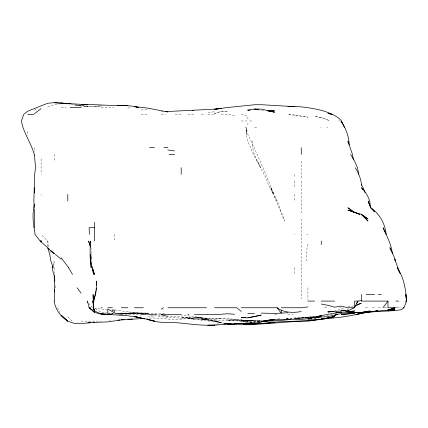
<?xml version="1.0" encoding="UTF-8"?>
<svg xmlns="http://www.w3.org/2000/svg" width="428" height="428" viewBox="0 0 428 428"><rect width="100%" height="100%" fill="white"/><g stroke="black" fill="none" stroke-linecap="round" stroke-linejoin="round"><path stroke-width="0.32" stroke-dasharray="2.14 1.6" d="M55.196 287.75L55.255 285.749M252.6 140.999C250.952 156.862 263.637 169.162 267.907 183.666C274.198 195.783 279.404 208.409 284.534 221.046L277.36 201.032L270.667 187.689L273.781 194.36C266.039 174.041 257.314 154.123 247.898 134.531L245.998 127.656L245.207 127.656M47.529 246.394L47.781 241.055L41.109 234.384M306.197 261.069L307.053 247.726L307.93 244.174M53.489 266.542L54.452 261.77L52.072 261.299M53.329 264.755L54.452 261.77M34.438 110.247L37.648 108.017M277.911 318.978L281.25 317.143M214.546 113.575L221.212 111.355L227.883 111.644L221.212 111.35L214.546 113.575L214.546 111.622L207.874 112.917M47.781 106.813L54.452 104.651L60.514 103.795M334.61 310.744L344.214 307.759M214.546 319.743L221.212 317.999M101.147 107.899L113.655 107.647M332.385 314.575L324.301 316.18M315.816 318.352L310.354 319.32M295.197 318.897L301.259 317.731L295.197 318.812M347.953 306.871L353.41 305.865M259.652 321.321L254.564 322.209L259.416 321.401M307.93 319.727L309.749 319.422M314.601 316.303C304.891 317.811 295.063 318.416 285.251 318.849M259.416 321.364L249.717 322.578M295.197 318.839L301.259 318.031L292.768 318.833M286.102 318.833L294.587 317.881L307.93 317.667L301.259 317.988L312.178 316.816L307.93 317.303L309.262 317.351M296.406 318.833L307.93 317.731L301.259 318.025L307.261 317.993M127.828 108.043L131.316 107.647M127.828 313.323L118.727 314.157L134.499 313.082L118.727 314.248M363.72 311.343L366.753 311.033M368.572 310.846L371.606 310.535M264.873 322.6L267.302 322.354M307.93 319.432L309.749 319.293M310.354 319.251L317.934 318.742M109.151 320.984L110.483 320.893M108.482 313.788L114.485 313.371L108.482 313.103M141.17 110.039L147.837 109.595M107.813 313.831L113.153 313.483M145.836 318.277C157.659 317.078 169.37 320.342 181.188 319.17C192.327 317.795 203.402 320.363 214.546 320.037L207.874 319.748C221.164 321.203 234.555 320.235 247.898 320.947L241.226 320.845L254.564 321.021L261.235 320.572L254.564 320.775L241.226 320.117L254.564 320.973L227.883 319.106L181.188 317.02L167.851 315.912M286.583 318.871L287.921 318.785M251.257 321.102L245.196 321.102L247.898 321.487L241.226 321.209L227.883 320.117L241.226 319.074L245.196 321.102L247.898 321.813L254.564 322.632M102.479 105.925L87.804 106.31L74.461 104.93L81.133 106.048L87.804 106.369L74.461 104.93M94.476 106.235L101.147 105.994L87.804 106.524L76.28 104.849M259.234 321.241L241.226 320.668L234.555 319.299L227.883 318.55L201.203 318.272M149.051 313.51L134.499 312.889L115.153 313.387L147.837 313.424L115.153 313.36L121.156 313.077L141.17 313.473L134.499 313.317L141.17 314.018M134.499 313.483L147.837 313.424M61.124 107.647L66.062 107.647M141.17 114.313L147.804 114.313M161.179 114.313L165.529 114.313M175.164 114.313L181.975 114.313M187.86 114.313L193.756 114.313M201.203 114.313L205.017 114.313M207.874 114.313L213.593 114.313M221.212 114.313L227.883 114.313L234.555 115.501M241.226 120.985L247.475 120.985M249.647 120.985L252.178 120.985M338.639 120.985L341.282 120.985M254.564 127.656L257.474 127.656M320.658 127.656L321.273 127.656M326.944 127.656L327.944 127.656M306.876 234.384L307.93 234.384M324.568 307.759L327.944 307.759M339.714 307.759L341.282 307.759M365.485 307.759L367.962 307.759M372.301 307.759L374.634 307.759M378.149 307.759L381.305 307.759M384.232 307.759L387.351 307.759M396.97 307.759L401.32 307.759M121.156 314.43L138.688 314.43L141.17 315.345M155.177 314.43L160.511 314.43M274.578 314.43L277.644 314.43M287.921 314.43L293.26 314.43M81.133 321.102L101.147 321.102M111.82 309.845L114.485 309.893M161.179 111.836L163.849 111.901M227.883 320.117L241.226 320.727L263.236 320.181M147.837 316.656L154.508 317.014M194.531 317.624L207.874 318.411L194.531 317.025L201.203 317.902L194.531 316.57L181.188 315.088M164.513 313.51L134.499 312.756L127.828 313.168L134.499 313.451L127.828 313.2L141.17 313.018L147.837 313.499M94.476 308.417L107.209 309.465M201.203 317.977L207.874 318.411M263.664 110.585L259.416 110.215M154.508 314.74L160.575 315.265M187.86 317.64L181.188 317.02L207.874 319.893L221.212 322.659L214.546 320.93L201.203 318.956L207.874 319.893M112.061 310.177L113.276 310.295M187.86 317.715L201.203 318.839L221.212 322.541L187.86 318.544L194.531 319.042L167.851 317.325L149.656 315.104M115.095 309.958L141.17 313.51M146.627 314.163L147.837 314.307M107.813 313.071L101.147 312.242L94.476 307.941M112.061 310.091L114.485 310.412M223.031 323.194L214.546 321.112M71.433 104.293L73.857 104.774M241.226 114.42L247.898 116.341L247.898 120.509M67.795 317.036L72.15 321.102M88.676 303.243L92.603 307.759M294.587 233.854L294.919 234.384M257.405 161.008L260.829 167.68L253.28 154.337L247.796 140.999L246.089 134.328L246.517 127.656L246.507 134.328L245.998 127.656M274.578 196.596L276.772 201.032M57.539 307.759L59.765 312.611M271.004 187.689L273.54 194.36M49.899 250.76L51.173 254.398M47.781 241.055L48.84 247.726M90.998 247.726L91.244 254.398M307.93 287.75L307.93 300.028M301.259 161.008L301.259 178.952M301.259 181.023L301.259 214.375M301.259 219.034L301.259 298.921M294.587 174.351L294.587 176.678M294.587 181.023L294.587 187.689M294.587 194.36L294.587 201.032M294.587 267.735L294.587 274.407M247.898 123.045L247.898 124.65M114.485 234.384L114.485 240.113M54.452 154.337L54.452 161.008M54.452 267.735L54.452 273.348M41.109 158.767L41.109 174.351M41.109 194.36L41.109 195.2M34.438 147.671L34.438 152.336M27.772 131.412L27.772 135.585M314.601 316.543L312.782 316.752L314.601 316.543M218.548 323.98L214.546 324.162L218.548 323.985M254.564 322.086L247.898 322.391L241.226 321.487L247.898 322.268L254.564 322.086M309.262 317.432L307.93 317.453L309.262 317.432M294.587 115.036L287.921 114.313L307.93 117.122L294.587 115.036M321.273 117.641L314.601 116.405L321.273 117.743L327.944 120.059L329.298 120.985L327.944 119.979L321.273 117.641M221.212 322.503L214.546 321.182L221.212 322.541"/><path stroke-width="0.64" d="M396.232 307.759L387.977 307.759L387.977 301.087L361.296 301.087L361.403 294.421M54.725 281.078L54.452 275.98L54.725 281.078L54.452 301.087M93.507 304.426L93.374 307.759L94.476 310.632L93.299 307.759L93.101 294.421L93.491 302.906M93.566 303.088L94.476 296.775L93.582 301.087L93.325 307.759L94.476 310.851L101.147 314.211L106.481 314.227M34.235 187.689L33.855 201.032L34.288 207.703M34.636 230.141L34.973 234.384L40.168 241.055L41.109 240.916L41.109 241.975L47.781 247.726L49.718 254.398L50.879 261.069L53.254 267.735L52.2 267.735L53.607 274.407M96.049 291.388L94.476 297.733L95.487 294.421L96.337 287.75L96.279 281.078L96.509 285.08M96.252 290.173L96.562 288.354M52.2 267.735L52.874 265.949M363.72 312.697L361.296 313.045L374.634 311.707L394.648 310.605L387.977 310.605L394.648 310.691L401.32 309.669L403.92 307.759L406.6 301.087L405.808 294.421L406.514 301.087C405.979 289.51 403.807 277.574 397.318 267.735L398.966 271.373M344.62 310.311L341.282 310.188L347.953 310.915L354.625 307.481L358.011 301.087L361.296 300.627M356.321 303.72L358.011 301.087L354.625 301.087L354.625 307.481M382.942 307.759L387.977 301.087M34.438 113.709L41.109 108.621M161.179 309.23L163.549 307.759M355.181 306.084L361.296 303.152L357.048 304.741M394.648 307.818L387.977 310.129L394.648 308.813L394.648 307.818L387.977 310.204L361.296 312.344L354.625 312.445L347.953 311.953L354.625 312.403L361.296 312.285L347.953 312.675L341.282 313.505L327.944 316.661L309.931 317.86M321.273 315.233C304.222 322.102 285.674 318.384 267.907 320.23M255.174 316.426L261.235 315.104L247.898 317.849L241.226 317.678L245.897 317.667M331.582 311.343L327.944 312.065L333.401 311.343M367.962 312.199L355.903 314.43L361.296 313.387C348.413 316.527 335.161 318.143 321.936 318.908M247.898 109.782L247.898 110.215L254.564 109.006L258.812 109.37M329.153 317.619L334.61 316.65L327.944 318.004L334.61 316.458C312.841 322.247 290.141 320.46 267.907 322.691L270.576 322.509M267.286 320.337L262.936 321.102L273.974 319.475M387.977 309.942L394.648 309.348L387.977 309.947L394.648 308.813M247.898 317.662L254.564 316.56M315.206 319.812L317.025 319.513M318.239 319.32L319.454 319.122M368.572 312.108L370.391 311.835M321.273 318.828L322.482 318.646M324.301 318.373L325.515 318.197M326.73 318.015L327.944 317.833M335.825 312.847L341.282 312.06L327.056 314.43L307.93 318.635L314.601 317.341L310.354 317.95M364.934 312.52L366.753 312.258M192.108 110.659L193.317 110.494M258.812 322.236L267.907 321.112L281.25 320.433L290.345 319.491M368.572 312.007L370.391 311.761M118.123 320.139L119.942 319.903M307.93 306.903L301.259 307.759L281.25 307.759M315.206 317.282L321.273 316.549L310.354 318.009M301.259 311.552C293.116 312.98 284.074 312.911 277.173 307.759L241.226 307.759M377.667 310.53L375.848 310.739L377.667 310.535M87.804 322.835L90.838 322.498M93.261 322.231L94.476 322.097M249.717 323.37L235.887 323.691M307.93 320.583L310.354 320.337M311.568 320.214L314.601 319.909M266.088 320.615L267.907 320.438L264.402 321.102L274.578 319.652L267.907 320.31L254.564 323.311L227.883 323.878L214.546 325.21L207.874 325.21L214.546 325.141C201.133 325.847 187.839 323.605 174.522 322.525C165.534 322.696 156.343 322.659 147.837 319.347L154.508 321.102L134.499 316.479L141.17 317.86L127.828 315.762L101.147 313.911L106.481 314.168M239.407 323.37L234.555 323.819L240.012 323.365M335.825 312.916L354.625 311.001L345.952 311.798M321.877 318.892L327.944 318.379L307.93 321.171C286.53 321.23 265.312 324.793 243.896 324.344M121.156 319.748L124.19 319.502M250.321 324.076L254.564 323.734L241.226 324.793L226.064 323.739M70.823 103.806L54.452 102.699L47.781 103.223L27.772 111.168L23.743 114.313L21.4 120.985C23.422 133.151 31.501 143.246 34.438 155.214M247.898 110.215L250.321 110.033M331.946 311.37L327.944 311.648L334.61 311.557L345.952 310.519M273.246 322.327L274.578 322.236L267.907 323.119L247.898 324.429L258.571 323.365M235.887 323.622L239.894 323.354M144.504 318.362L121.156 319.946L107.813 321.893L94.476 322.407L81.133 323.52L74.461 323.402L67.795 321.294L61.124 315.094L62.076 315.95M287.921 312.75L274.578 313.446L261.235 313.098M363.297 312.146L367.962 311.846L363.297 312.119M165.181 111.633L214.546 109.151L221.212 108.461L214.546 109.29L226.326 107.647L254.564 104.742L261.235 104.71L294.587 106.631L287.921 106.363C299.151 106.198 310.38 107.626 321.273 110.344C328.538 112.462 335.809 115.014 341.282 120.455L344.454 127.656M264.574 320.968L267.907 320.84L264.574 320.947M111.82 314.682L103.908 314.43L94.476 312.52L89.468 307.759L94.476 312.017L89.163 307.759L87.408 301.087L87.804 302.243M127.828 319.213L132.498 319.074M127.828 105.711L117.823 105.502C124.746 105.523 131.888 105.39 138.511 107.647L134.499 106.577L147.837 108.118L167.851 111.997M81.802 104.641C94.936 104.148 108.017 105.823 121.156 105.459M314.601 317.362L311.932 317.399L313.933 317.367M267.907 110.9L274.578 110.863L267.907 110.836L274.578 112.206L261.235 109.087L254.564 109.194L257.233 109.343M70.133 107.647L81.133 107.647M27.772 114.313L33.967 114.313M149.543 147.671L154.508 147.671M163.972 147.671L167.851 147.671M169.092 154.337L174.522 154.337M94.476 227.712L89.083 227.712L89.473 234.384M41.248 241.055L40.168 241.055L41.109 241.975L41.109 240.916M366.218 294.421L374.634 294.421M378.133 294.421L381.305 294.421M307.93 301.087L314.601 301.087M321.273 301.087L334.61 301.087M395.948 301.087L398.666 301.087M405.177 301.087L406.6 301.087M89.163 307.759L90.554 307.759M101.147 307.759L102.137 307.759M107.813 307.759L112.35 307.759M121.284 307.759L127.828 307.759M134.499 307.759L143.353 307.759M167.851 307.759L206.435 307.759M214.546 307.759L236.818 307.759L241.226 311.477M354.213 307.759L347.953 307.759L341.282 306.074L334.61 307.181L327.944 305.292L321.273 304.041M403.149 307.759L403.92 307.759M141.17 314.43L146.173 314.43M147.837 314.43L154.508 314.43M161.179 314.43L181.188 314.43M194.531 314.43L218.66 314.43L227.883 313.74L234.555 314.286M66.458 103.726L67.795 103.726M243.896 324.247L247.898 324.274M85.135 104.726L87.804 104.774L54.452 102.699M247.898 313.317L254.564 313.537M61.124 102.966L70.219 103.811M167.851 149.977L174.522 150.875M69.614 103.827L67.795 103.565L69.004 103.806M187.86 314.195L188.818 314.43M361.232 214.375L367.962 218.922L361.296 214.375L367.962 221.046L361.585 214.375L355.229 212.614M161.179 314.639L167.851 316.447M355.187 212.668L359.686 214.375L354.625 212.261L347.953 210.159L354.625 212.454L347.953 207.783L354.111 212.459M55.271 254.398L61.124 259.026M47.781 248.106L54.452 253.858L51.114 250.792M63.028 316.811L67.795 321.102C60.535 316.757 55.474 309.423 54.083 301.087M48.257 248.165L49.209 249.037M61.124 257.833L68.769 267.735M277.173 307.759L281.25 313.184L281.25 310.214M77.104 287.75L81.133 293.132M362.928 189.914L361.521 187.689C366.422 193.023 370.68 199.534 370.225 207.099M68.582 267.735L72.514 274.407M350.687 154.337L354.625 161.265L357.466 167.68L358.755 174.351M355.224 167.68C358.584 172.992 361.05 178.979 361.569 185.287M361.296 184.372L363.105 187.689L365.014 192.541M342.149 123.2L341.282 121.531C345.861 128.475 349.05 136.607 349.2 145.001M390.834 250.15L389.903 247.726L394.648 258.041L395.504 261.069L394.648 259.101L400.132 273.802M90.559 246.512L88.58 241.055L90.581 247.122M369.706 205.884L368.176 201.032L370.739 207.703L374.634 211.823L370.702 207.703C379.62 213.759 385.114 223.678 386.168 234.384L383.108 227.712C386.864 236.106 391.406 244.549 392.38 253.788M34.438 230.018C32.758 221.56 32.432 212.513 34.438 204.06L34.438 205.884M93.47 304.121L92.726 301.087L93.518 304.731M348.371 143.236L347.953 141.336L352.453 154.337L353.384 159.799M92.79 268.95L93.507 274.407L92.384 267.735L94.476 274.407L92.202 267.735L90.934 261.069L90.918 254.398M90.945 258.036L90.517 254.398L90.971 258.64M34.508 154.947L35.519 167.68L34.438 176.058L34.438 193.028M90.806 262.401L90.95 264.402M91.041 265.735L91.185 267.735C89.682 258.924 90.105 249.952 90.399 241.055L90.511 243.056M54.121 274.407L54.452 280.982M347.953 308.989L347.953 310.915M321.273 241.055L321.273 244.559M301.259 147.735L301.259 154.337M181.188 167.68L181.188 174.351M114.485 310.07L114.485 312.777L107.813 309.021L107.813 313.2M94.476 222.314L94.476 241.055M94.476 310.311L94.476 310.851M67.795 194.36L67.795 201.032M54.452 289.515L54.452 291.966M34.438 208.72L34.438 227.712M337.382 314.43L334.61 315.281L337.382 314.43M342.368 314.43L341.282 314.591L354.625 313.248L342.368 314.43M391.01 310.503L387.977 310.851L391.01 310.493M227.883 323.787L223.881 323.835L227.883 323.787M331.855 114.313L327.944 113.361L331.807 114.313M234.555 324.483L227.883 324.071L234.555 324.483"/></g></svg>
